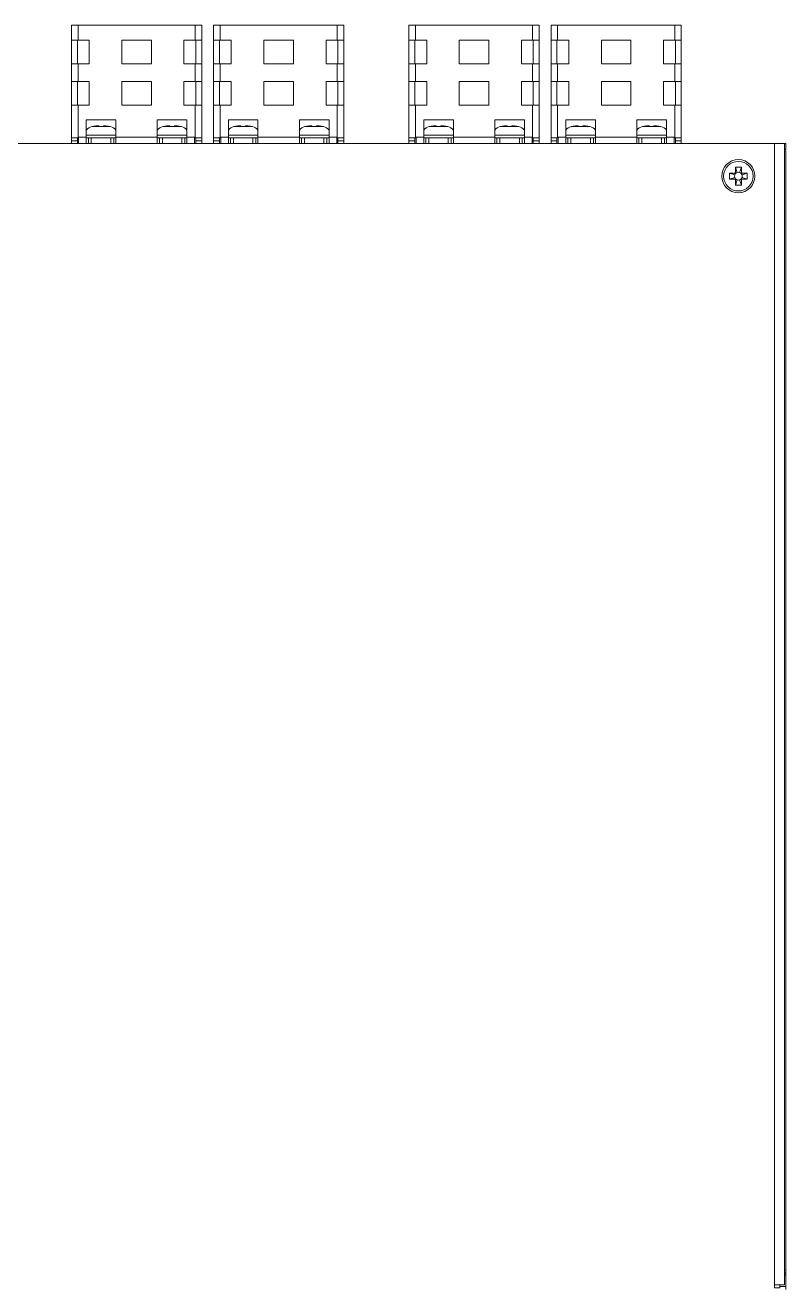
# Model space of a CAD drawing. Header units: millimetres. Extents: x 5 to 415, y 5 to 292.
# Drawn here: x 210.2 to 274.4, y 105.5 to 212.1 of the extents above; entities that cross this region are included whole.
import ezdxf

# ---------------------------------------------------------------- set-up
doc = ezdxf.new("R2010")
doc.units = ezdxf.units.MM

msp = doc.modelspace()

# ---------------------------------------------------------------- linework, layer by layer
at = {"color": 7, "linetype": 'Continuous', "lineweight": 15}
for p, q in [((214.082, 212.1444), (214.082, 210.8944)), ((214.632, 212.1444), (214.082, 212.1444)), ((214.632, 212.1444), (214.632, 210.8944)), ((224.532, 212.1444), (214.632, 212.1444)), ((224.532, 212.1444), (224.532, 210.8944)), ((225.082, 212.1444), (224.532, 212.1444)), ((225.082, 212.1444), (225.082, 210.8944)), ((226.082, 212.1444), (226.082, 210.8944)), ((226.632, 212.1444), (226.082, 212.1444)), ((226.632, 212.1444), (226.632, 210.8944)), ((236.532, 212.1444), (226.632, 212.1444)), ((236.532, 212.1444), (236.532, 210.8944)), ((237.082, 212.1444), (236.532, 212.1444)), ((237.082, 212.1444), (237.082, 210.8944)), ((242.582, 212.1444), (242.582, 210.8944)), ((243.132, 212.1444), (242.582, 212.1444)), ((243.132, 212.1444), (243.132, 210.8944)), ((253.032, 212.1444), (243.132, 212.1444)), ((253.032, 212.1444), (253.032, 210.8944)), ((253.582, 212.1444), (253.032, 212.1444)), ((253.582, 212.1444), (253.582, 210.8944)), ((254.582, 212.1444), (254.582, 210.8944)), ((255.132, 212.1444), (254.582, 212.1444)), ((255.132, 212.1444), (255.132, 210.8944)), ((265.032, 212.1444), (255.132, 212.1444)), ((265.032, 212.1444), (265.032, 210.8944)), ((265.582, 212.1444), (265.032, 212.1444)), ((265.582, 212.1444), (265.582, 210.8944)), ((214.632, 210.8944), (214.082, 210.8944)), ((214.082, 210.8944), (214.082, 208.8944)), ((214.582, 208.8944), (214.582, 210.8944)), ((215.582, 210.8944), (214.632, 210.8944)), ((215.582, 208.8944), (215.582, 210.8944)), ((220.832, 210.8944), (218.332, 210.8944)), ((218.332, 210.8944), (218.332, 208.8944)), ((220.832, 208.8944), (220.832, 210.8944)), ((224.532, 210.8944), (223.582, 210.8944)), ((223.582, 210.8944), (223.582, 208.8944)), ((225.082, 210.8944), (224.532, 210.8944)), ((224.582, 210.8944), (224.582, 208.8944)), ((225.082, 208.8944), (225.082, 210.8944)), ((226.632, 210.8944), (226.082, 210.8944)), ((226.082, 210.8944), (226.082, 208.8944)), ((226.582, 208.8944), (226.582, 210.8944)), ((227.582, 210.8944), (226.632, 210.8944)), ((227.582, 208.8944), (227.582, 210.8944)), ((232.832, 210.8944), (230.332, 210.8944)), ((230.332, 210.8944), (230.332, 208.8944)), ((232.832, 208.8944), (232.832, 210.8944)), ((236.532, 210.8944), (235.582, 210.8944)), ((235.582, 210.8944), (235.582, 208.8944)), ((237.082, 210.8944), (236.532, 210.8944)), ((236.582, 210.8944), (236.582, 208.8944)), ((237.082, 208.8944), (237.082, 210.8944)), ((243.132, 210.8944), (242.582, 210.8944)), ((242.582, 210.8944), (242.582, 208.8944)), ((243.082, 208.8944), (243.082, 210.8944)), ((244.082, 210.8944), (243.132, 210.8944)), ((244.082, 208.8944), (244.082, 210.8944)), ((249.332, 210.8944), (246.832, 210.8944)), ((246.832, 210.8944), (246.832, 208.8944)), ((249.332, 208.8944), (249.332, 210.8944)), ((253.032, 210.8944), (252.082, 210.8944)), ((252.082, 210.8944), (252.082, 208.8944)), ((253.582, 210.8944), (253.032, 210.8944)), ((253.082, 210.8944), (253.082, 208.8944)), ((253.582, 208.8944), (253.582, 210.8944)), ((255.132, 210.8944), (254.582, 210.8944)), ((254.582, 210.8944), (254.582, 208.8944)), ((255.082, 208.8944), (255.082, 210.8944)), ((256.082, 210.8944), (255.132, 210.8944)), ((256.082, 208.8944), (256.082, 210.8944)), ((261.332, 210.8944), (258.832, 210.8944)), ((258.832, 210.8944), (258.832, 208.8944)), ((261.332, 208.8944), (261.332, 210.8944)), ((265.032, 210.8944), (264.082, 210.8944)), ((264.082, 210.8944), (264.082, 208.8944)), ((265.582, 210.8944), (265.032, 210.8944)), ((265.082, 210.8944), (265.082, 208.8944)), ((265.582, 208.8944), (265.582, 210.8944)), ((214.082, 208.8944), (214.082, 207.3944)), ((214.082, 208.8944), (214.632, 208.8944)), ((214.632, 208.8944), (214.632, 207.3944)), ((214.632, 208.8944), (215.582, 208.8944)), ((218.332, 208.8944), (220.832, 208.8944)), ((223.582, 208.8944), (224.532, 208.8944)), ((224.532, 208.8944), (224.532, 207.3944)), ((224.532, 208.8944), (225.082, 208.8944)), ((225.082, 208.8944), (225.082, 207.3944)), ((226.082, 208.8944), (226.082, 207.3944)), ((226.082, 208.8944), (226.632, 208.8944)), ((226.632, 208.8944), (226.632, 207.3944)), ((226.632, 208.8944), (227.582, 208.8944)), ((230.332, 208.8944), (232.832, 208.8944)), ((235.582, 208.8944), (236.532, 208.8944)), ((236.532, 208.8944), (236.532, 207.3944)), ((236.532, 208.8944), (237.082, 208.8944)), ((237.082, 208.8944), (237.082, 207.3944)), ((242.582, 208.8944), (242.582, 207.3944)), ((242.582, 208.8944), (243.132, 208.8944)), ((243.132, 208.8944), (243.132, 207.3944)), ((243.132, 208.8944), (244.082, 208.8944)), ((246.832, 208.8944), (249.332, 208.8944)), ((252.082, 208.8944), (253.032, 208.8944)), ((253.032, 208.8944), (253.032, 207.3944)), ((253.032, 208.8944), (253.582, 208.8944)), ((253.582, 208.8944), (253.582, 207.3944)), ((254.582, 208.8944), (254.582, 207.3944)), ((254.582, 208.8944), (255.132, 208.8944)), ((255.132, 208.8944), (255.132, 207.3944)), ((255.132, 208.8944), (256.082, 208.8944)), ((258.832, 208.8944), (261.332, 208.8944)), ((264.082, 208.8944), (265.032, 208.8944)), ((265.032, 208.8944), (265.032, 207.3944)), ((265.032, 208.8944), (265.582, 208.8944)), ((265.582, 208.8944), (265.582, 207.3944)), ((214.632, 207.3944), (214.082, 207.3944)), ((214.082, 207.3944), (214.082, 205.3944)), ((214.582, 205.3944), (214.582, 207.3944)), ((215.582, 207.3944), (214.632, 207.3944)), ((215.582, 205.3944), (215.582, 207.3944)), ((220.832, 207.3944), (218.332, 207.3944)), ((218.332, 207.3944), (218.332, 205.3944)), ((220.832, 205.3944), (220.832, 207.3944)), ((224.532, 207.3944), (223.582, 207.3944)), ((223.582, 207.3944), (223.582, 205.3944)), ((225.082, 207.3944), (224.532, 207.3944)), ((224.582, 207.3944), (224.582, 205.3944)), ((225.082, 205.3944), (225.082, 207.3944)), ((226.632, 207.3944), (226.082, 207.3944)), ((226.082, 207.3944), (226.082, 205.3944)), ((226.582, 205.3944), (226.582, 207.3944)), ((227.582, 207.3944), (226.632, 207.3944)), ((227.582, 205.3944), (227.582, 207.3944)), ((232.832, 207.3944), (230.332, 207.3944)), ((230.332, 207.3944), (230.332, 205.3944)), ((232.832, 205.3944), (232.832, 207.3944)), ((236.532, 207.3944), (235.582, 207.3944)), ((235.582, 207.3944), (235.582, 205.3944)), ((237.082, 207.3944), (236.532, 207.3944)), ((236.582, 207.3944), (236.582, 205.3944)), ((237.082, 205.3944), (237.082, 207.3944)), ((243.132, 207.3944), (242.582, 207.3944)), ((242.582, 207.3944), (242.582, 205.3944)), ((243.082, 205.3944), (243.082, 207.3944)), ((244.082, 207.3944), (243.132, 207.3944)), ((244.082, 205.3944), (244.082, 207.3944)), ((249.332, 207.3944), (246.832, 207.3944)), ((246.832, 207.3944), (246.832, 205.3944)), ((249.332, 205.3944), (249.332, 207.3944)), ((253.032, 207.3944), (252.082, 207.3944)), ((252.082, 207.3944), (252.082, 205.3944)), ((253.582, 207.3944), (253.032, 207.3944)), ((253.082, 207.3944), (253.082, 205.3944)), ((253.582, 205.3944), (253.582, 207.3944)), ((255.132, 207.3944), (254.582, 207.3944)), ((254.582, 207.3944), (254.582, 205.3944)), ((255.082, 205.3944), (255.082, 207.3944)), ((256.082, 207.3944), (255.132, 207.3944)), ((256.082, 205.3944), (256.082, 207.3944)), ((261.332, 207.3944), (258.832, 207.3944)), ((258.832, 207.3944), (258.832, 205.3944)), ((261.332, 205.3944), (261.332, 207.3944)), ((265.032, 207.3944), (264.082, 207.3944)), ((264.082, 207.3944), (264.082, 205.3944)), ((265.582, 207.3944), (265.032, 207.3944)), ((265.082, 207.3944), (265.082, 205.3944)), ((265.582, 205.3944), (265.582, 207.3944)), ((214.082, 205.3944), (214.082, 202.6444)), ((214.082, 205.3944), (214.632, 205.3944)), ((214.632, 205.3944), (214.632, 202.6444)), ((214.632, 205.3944), (215.582, 205.3944)), ((218.332, 205.3944), (220.832, 205.3944)), ((223.582, 205.3944), (224.532, 205.3944)), ((224.532, 205.3944), (224.532, 202.6444)), ((224.532, 205.3944), (225.082, 205.3944)), ((225.082, 205.3944), (225.082, 202.6444)), ((226.082, 205.3944), (226.082, 202.6444)), ((226.082, 205.3944), (226.632, 205.3944)), ((226.632, 205.3944), (226.632, 202.6444)), ((226.632, 205.3944), (227.582, 205.3944)), ((230.332, 205.3944), (232.832, 205.3944)), ((235.582, 205.3944), (236.532, 205.3944)), ((236.532, 205.3944), (236.532, 202.6444)), ((236.532, 205.3944), (237.082, 205.3944)), ((237.082, 205.3944), (237.082, 202.6444)), ((242.582, 205.3944), (242.582, 202.6444)), ((242.582, 205.3944), (243.132, 205.3944)), ((243.132, 205.3944), (243.132, 202.6444)), ((243.132, 205.3944), (244.082, 205.3944)), ((246.832, 205.3944), (249.332, 205.3944)), ((252.082, 205.3944), (253.032, 205.3944)), ((253.032, 205.3944), (253.032, 202.6444)), ((253.032, 205.3944), (253.582, 205.3944)), ((253.582, 205.3944), (253.582, 202.6444)), ((254.582, 205.3944), (254.582, 202.6444)), ((254.582, 205.3944), (255.132, 205.3944)), ((255.132, 205.3944), (255.132, 202.6444)), ((255.132, 205.3944), (256.082, 205.3944)), ((258.832, 205.3944), (261.332, 205.3944)), ((264.082, 205.3944), (265.032, 205.3944)), ((265.032, 205.3944), (265.032, 202.6444)), ((265.032, 205.3944), (265.582, 205.3944)), ((265.582, 205.3944), (265.582, 202.6444)), ((215.332, 204.1444), (215.332, 202.6944)), ((217.832, 204.1444), (215.332, 204.1444)), ((217.832, 202.6944), (217.832, 204.1444)), ((223.832, 204.1444), (221.332, 204.1444)), ((221.332, 204.1444), (221.332, 202.6944)), ((223.832, 202.6944), (223.832, 204.1444)), ((227.332, 204.1444), (227.332, 202.6944)), ((229.832, 204.1444), (227.332, 204.1444)), ((229.832, 202.6944), (229.832, 204.1444)), ((235.832, 204.1444), (233.332, 204.1444)), ((233.332, 204.1444), (233.332, 202.6944)), ((235.832, 202.6944), (235.832, 204.1444)), ((243.832, 204.1444), (243.832, 202.6944)), ((246.332, 204.1444), (243.832, 204.1444)), ((246.332, 202.6944), (246.332, 204.1444)), ((252.332, 204.1444), (249.832, 204.1444)), ((249.832, 204.1444), (249.832, 202.6944)), ((252.332, 202.6944), (252.332, 204.1444)), ((255.832, 204.1444), (255.832, 202.6944)), ((258.332, 204.1444), (255.832, 204.1444)), ((258.332, 202.6944), (258.332, 204.1444)), ((264.332, 204.1444), (261.832, 204.1444)), ((261.832, 204.1444), (261.832, 202.6944)), ((264.332, 202.6944), (264.332, 204.1444)), ((214.632, 202.6444), (214.082, 202.6444)), ((214.082, 202.6444), (214.082, 202.3944)), ((214.582, 202.6444), (214.582, 202.3944)), ((214.682, 202.6444), (214.632, 202.6444)), ((214.682, 202.6944), (215.332, 202.6944)), ((214.682, 202.6944), (214.682, 202.6444)), ((214.682, 202.1444), (214.682, 202.6444)), ((215.332, 202.6944), (215.332, 202.1444)), ((215.507, 202.6444), (215.332, 202.6444)), ((215.507, 202.1444), (215.507, 202.6444)), ((215.507, 202.6444), (215.757, 202.6444)), ((215.757, 202.6444), (216.582, 202.6444)), ((215.757, 202.6444), (215.757, 202.1444)), ((215.8721, 203.5969), (215.8682, 203.6009)), ((216.582, 202.6444), (217.407, 202.6444)), ((217.407, 202.1444), (217.407, 202.6444)), ((217.407, 202.6444), (217.657, 202.6444)), ((217.657, 202.6444), (217.657, 202.1444)), ((217.832, 202.6444), (217.657, 202.6444)), ((217.832, 202.6944), (221.332, 202.6944)), ((217.832, 202.1444), (217.832, 202.6944)), ((221.332, 202.6944), (221.332, 202.1444)), ((221.507, 202.6444), (221.332, 202.6444)), ((221.507, 202.1444), (221.507, 202.6444)), ((221.507, 202.6444), (221.757, 202.6444)), ((221.757, 202.6444), (222.582, 202.6444)), ((221.757, 202.6444), (221.757, 202.1444)), ((221.8721, 203.5969), (221.8682, 203.6009)), ((222.582, 202.6444), (223.407, 202.6444)), ((223.407, 202.1444), (223.407, 202.6444)), ((223.407, 202.6444), (223.657, 202.6444)), ((223.657, 202.6444), (223.657, 202.1444)), ((223.832, 202.6444), (223.657, 202.6444)), ((223.832, 202.6944), (224.482, 202.6944)), ((223.832, 202.1444), (223.832, 202.6944)), ((224.482, 202.6944), (224.482, 202.6444)), ((224.532, 202.6444), (224.482, 202.6444)), ((224.482, 202.6444), (224.482, 202.1444)), ((225.082, 202.6444), (224.532, 202.6444)), ((224.582, 202.6444), (224.582, 202.3944)), ((225.082, 202.6444), (225.082, 202.3944)), ((226.632, 202.6444), (226.082, 202.6444)), ((226.082, 202.6444), (226.082, 202.3944)), ((226.582, 202.6444), (226.582, 202.3944)), ((226.682, 202.6444), (226.632, 202.6444)), ((226.682, 202.6944), (227.332, 202.6944)), ((226.682, 202.6944), (226.682, 202.6444)), ((226.682, 202.1444), (226.682, 202.6444)), ((227.332, 202.6944), (227.332, 202.1444)), ((227.507, 202.6444), (227.332, 202.6444)), ((227.507, 202.1444), (227.507, 202.6444)), ((227.507, 202.6444), (227.757, 202.6444)), ((227.757, 202.6444), (228.582, 202.6444)), ((227.757, 202.6444), (227.757, 202.1444)), ((227.8721, 203.5969), (227.8682, 203.6009)), ((228.582, 202.6444), (229.407, 202.6444)), ((229.407, 202.1444), (229.407, 202.6444)), ((229.407, 202.6444), (229.657, 202.6444)), ((229.657, 202.6444), (229.657, 202.1444)), ((229.832, 202.6444), (229.657, 202.6444)), ((229.832, 202.6944), (233.332, 202.6944)), ((229.832, 202.1444), (229.832, 202.6944)), ((233.332, 202.6944), (233.332, 202.1444)), ((233.507, 202.6444), (233.332, 202.6444)), ((233.507, 202.1444), (233.507, 202.6444)), ((233.507, 202.6444), (233.757, 202.6444)), ((233.757, 202.6444), (234.582, 202.6444)), ((233.757, 202.6444), (233.757, 202.1444)), ((233.8721, 203.5969), (233.8682, 203.6009)), ((234.582, 202.6444), (235.407, 202.6444)), ((235.407, 202.1444), (235.407, 202.6444)), ((235.407, 202.6444), (235.657, 202.6444)), ((235.657, 202.6444), (235.657, 202.1444)), ((235.832, 202.6444), (235.657, 202.6444)), ((235.832, 202.6944), (236.482, 202.6944)), ((235.832, 202.1444), (235.832, 202.6944)), ((236.482, 202.6944), (236.482, 202.6444)), ((236.532, 202.6444), (236.482, 202.6444)), ((236.482, 202.6444), (236.482, 202.1444)), ((237.082, 202.6444), (236.532, 202.6444)), ((236.582, 202.6444), (236.582, 202.3944)), ((237.082, 202.6444), (237.082, 202.3944)), ((243.132, 202.6444), (242.582, 202.6444)), ((242.582, 202.6444), (242.582, 202.3944)), ((243.082, 202.6444), (243.082, 202.3944)), ((243.182, 202.6444), (243.132, 202.6444)), ((243.182, 202.6944), (243.832, 202.6944)), ((243.182, 202.6944), (243.182, 202.6444)), ((243.182, 202.1444), (243.182, 202.6444)), ((243.832, 202.6944), (243.832, 202.1444)), ((244.007, 202.6444), (243.832, 202.6444)), ((244.007, 202.1444), (244.007, 202.6444)), ((244.007, 202.6444), (244.257, 202.6444)), ((244.257, 202.6444), (245.082, 202.6444)), ((244.257, 202.6444), (244.257, 202.1444)), ((244.3721, 203.5969), (244.3682, 203.6009)), ((245.082, 202.6444), (245.907, 202.6444)), ((245.907, 202.1444), (245.907, 202.6444)), ((245.907, 202.6444), (246.157, 202.6444)), ((246.157, 202.6444), (246.157, 202.1444)), ((246.332, 202.6444), (246.157, 202.6444)), ((246.332, 202.6944), (249.832, 202.6944)), ((246.332, 202.1444), (246.332, 202.6944)), ((249.832, 202.6944), (249.832, 202.1444)), ((250.007, 202.6444), (249.832, 202.6444)), ((250.007, 202.1444), (250.007, 202.6444)), ((250.007, 202.6444), (250.257, 202.6444)), ((250.257, 202.6444), (251.082, 202.6444)), ((250.257, 202.6444), (250.257, 202.1444)), ((250.3721, 203.5969), (250.3682, 203.6009)), ((251.082, 202.6444), (251.907, 202.6444)), ((251.907, 202.1444), (251.907, 202.6444)), ((251.907, 202.6444), (252.157, 202.6444)), ((252.157, 202.6444), (252.157, 202.1444)), ((252.332, 202.6444), (252.157, 202.6444)), ((252.332, 202.6944), (252.982, 202.6944)), ((252.332, 202.1444), (252.332, 202.6944)), ((252.982, 202.6944), (252.982, 202.6444)), ((253.032, 202.6444), (252.982, 202.6444)), ((252.982, 202.6444), (252.982, 202.1444)), ((253.582, 202.6444), (253.032, 202.6444)), ((253.082, 202.6444), (253.082, 202.3944)), ((253.582, 202.6444), (253.582, 202.3944)), ((255.132, 202.6444), (254.582, 202.6444)), ((254.582, 202.6444), (254.582, 202.3944)), ((255.082, 202.6444), (255.082, 202.3944)), ((255.182, 202.6444), (255.132, 202.6444)), ((255.182, 202.6944), (255.832, 202.6944)), ((255.182, 202.6944), (255.182, 202.6444)), ((255.182, 202.1444), (255.182, 202.6444)), ((255.832, 202.6944), (255.832, 202.1444)), ((256.007, 202.6444), (255.832, 202.6444)), ((256.007, 202.1444), (256.007, 202.6444)), ((256.007, 202.6444), (256.257, 202.6444)), ((256.257, 202.6444), (257.082, 202.6444)), ((256.257, 202.6444), (256.257, 202.1444)), ((256.3721, 203.5969), (256.3682, 203.6009)), ((257.082, 202.6444), (257.907, 202.6444)), ((257.907, 202.1444), (257.907, 202.6444)), ((257.907, 202.6444), (258.157, 202.6444)), ((258.157, 202.6444), (258.157, 202.1444)), ((258.332, 202.6444), (258.157, 202.6444)), ((258.332, 202.6944), (261.832, 202.6944)), ((258.332, 202.1444), (258.332, 202.6944)), ((261.832, 202.6944), (261.832, 202.1444)), ((262.007, 202.6444), (261.832, 202.6444)), ((262.007, 202.1444), (262.007, 202.6444)), ((262.007, 202.6444), (262.257, 202.6444)), ((262.257, 202.6444), (263.082, 202.6444)), ((262.257, 202.6444), (262.257, 202.1444)), ((262.3722, 203.5969), (262.3681, 203.6009)), ((263.082, 202.6444), (263.907, 202.6444)), ((263.907, 202.1444), (263.907, 202.6444)), ((263.907, 202.6444), (264.157, 202.6444)), ((264.157, 202.6444), (264.157, 202.1444)), ((264.332, 202.6444), (264.157, 202.6444)), ((264.332, 202.6944), (264.982, 202.6944)), ((264.332, 202.1444), (264.332, 202.6944)), ((264.982, 202.6944), (264.982, 202.6444)), ((265.032, 202.6444), (264.982, 202.6444)), ((264.982, 202.6444), (264.982, 202.1444)), ((265.582, 202.6444), (265.032, 202.6444)), ((265.082, 202.6444), (265.082, 202.3944)), ((265.582, 202.6444), (265.582, 202.3944)), ((273.457, 202.1444), (55.357, 202.1444)), ((214.082, 202.3944), (214.582, 202.3944)), ((214.082, 202.1444), (214.082, 202.3944)), ((214.582, 202.3944), (214.582, 202.1444)), ((224.582, 202.3944), (225.082, 202.3944)), ((224.582, 202.1444), (224.582, 202.3944)), ((225.082, 202.3944), (225.082, 202.1444)), ((226.082, 202.3944), (226.582, 202.3944)), ((226.082, 202.1444), (226.082, 202.3944)), ((226.582, 202.3944), (226.582, 202.1444)), ((236.582, 202.3944), (237.082, 202.3944)), ((236.582, 202.1444), (236.582, 202.3944)), ((237.082, 202.3944), (237.082, 202.1444)), ((242.582, 202.3944), (243.082, 202.3944)), ((242.582, 202.1444), (242.582, 202.3944)), ((243.082, 202.3944), (243.082, 202.1444)), ((253.082, 202.3944), (253.582, 202.3944)), ((253.082, 202.1444), (253.082, 202.3944)), ((253.582, 202.3944), (253.582, 202.1444)), ((254.582, 202.3944), (255.082, 202.3944)), ((254.582, 202.1444), (254.582, 202.3944)), ((255.082, 202.3944), (255.082, 202.1444)), ((265.082, 202.3944), (265.582, 202.3944)), ((265.082, 202.1444), (265.082, 202.3944)), ((265.582, 202.3944), (265.582, 202.1444)), ((273.457, 105.7444), (273.457, 202.1444)), ((273.457, 202.1444), (274.307, 202.1444)), ((274.307, 202.1444), (274.307, 105.7444)), ((274.407, 202.1444), (274.307, 202.1444)), ((274.407, 201.6444), (274.307, 201.6444)), ((274.407, 201.6444), (274.407, 202.1444)), ((274.307, 201.5444), (274.407, 201.5444)), ((274.407, 106.9944), (274.407, 201.5444)), ((270.0822, 199.6444), (269.657, 199.6444)), ((269.657, 199.6444), (269.657, 199.1444)), ((270.0986, 199.4971), (269.657, 199.6444)), ((270.657, 200.1444), (270.157, 200.1444)), ((270.157, 200.1444), (270.157, 199.7192)), ((270.3042, 199.7027), (270.157, 200.1444)), ((270.5097, 199.7027), (270.657, 200.1444)), ((270.657, 199.7192), (270.657, 200.1444)), ((271.157, 199.6444), (270.7153, 199.4971)), ((271.157, 199.6444), (270.7318, 199.6444)), ((271.157, 199.1444), (271.157, 199.6444)), ((270.0986, 199.2916), (269.657, 199.1444)), ((269.657, 199.1444), (270.0822, 199.1444)), ((270.3042, 199.086), (270.157, 198.6444)), ((270.157, 199.0696), (270.157, 198.6444)), ((270.157, 198.6444), (270.657, 198.6444)), ((270.5097, 199.086), (270.657, 198.6444)), ((270.657, 198.6444), (270.657, 199.0696)), ((270.7153, 199.2916), (271.157, 199.1444)), ((270.7318, 199.1444), (271.157, 199.1444)), ((274.307, 106.9944), (274.407, 106.9944)), ((274.307, 106.7444), (274.407, 106.7444)), ((274.407, 106.9944), (274.407, 106.7444)), ((274.407, 106.5944), (274.407, 106.7444)), ((273.457, 105.4944), (273.457, 105.7444)), ((273.457, 105.7444), (274.307, 105.7444)), ((273.907, 105.5944), (273.907, 105.7444)), ((273.907, 105.5944), (274.407, 105.5944)), ((273.907, 105.4843), (273.907, 105.5944)), ((274.407, 106.5944), (274.407, 105.5944)), ((274.407, 105.5944), (274.407, 105.3444)), ((273.807, 105.4944), (273.457, 105.4944)), ((273.807, 105.4944), (273.907, 105.4944))]:
    msp.add_line(p, q, dxfattribs=at)
at = {"color": 8, "linetype": 'Continuous', "lineweight": 15}
for p, q in [((215.332, 202.8537), (216.582, 202.8537)), ((215.7962, 203.5863), (216.582, 203.5863)), ((216.582, 203.5863), (217.3677, 203.5863)), ((216.582, 202.8537), (217.832, 202.8537)), ((221.332, 202.8537), (222.582, 202.8537)), ((221.7962, 203.5863), (222.582, 203.5863)), ((222.582, 203.5863), (223.3677, 203.5863)), ((222.582, 202.8537), (223.832, 202.8537)), ((227.332, 202.8537), (228.582, 202.8537)), ((227.7962, 203.5863), (228.582, 203.5863)), ((228.582, 203.5863), (229.3677, 203.5863)), ((228.582, 202.8537), (229.832, 202.8537)), ((233.332, 202.8537), (234.582, 202.8537)), ((233.7962, 203.5863), (234.582, 203.5863)), ((234.582, 203.5863), (235.3677, 203.5863)), ((234.582, 202.8537), (235.832, 202.8537)), ((243.832, 202.8537), (245.082, 202.8537)), ((244.2962, 203.5863), (245.082, 203.5863)), ((245.082, 203.5863), (245.8677, 203.5863)), ((245.082, 202.8537), (246.332, 202.8537)), ((249.832, 202.8537), (251.082, 202.8537)), ((250.2962, 203.5863), (251.082, 203.5863)), ((251.082, 203.5863), (251.8677, 203.5863)), ((251.082, 202.8537), (252.332, 202.8537)), ((255.832, 202.8537), (257.082, 202.8537)), ((256.2962, 203.5863), (257.082, 203.5863)), ((257.082, 203.5863), (257.8677, 203.5863)), ((257.082, 202.8537), (258.332, 202.8537)), ((261.832, 202.8537), (263.082, 202.8537)), ((262.2963, 203.5863), (263.082, 203.5863)), ((263.082, 203.5863), (263.8677, 203.5863)), ((263.082, 202.8537), (264.332, 202.8537)), ((274.307, 106.5944), (274.407, 106.5944))]:
    msp.add_line(p, q, dxfattribs=at)
at = {"color": 7, "linetype": 'Continuous', "lineweight": 15, "flags": 128}
for points in [[(270.0986, 199.4971), (270.0816, 199.3944), (270.0986, 199.2916)], [(270.1772, 199.6242), (270.1305, 199.5653), (270.0986, 199.4971)], [(270.3042, 199.7027), (270.2361, 199.6709), (270.1772, 199.6242)], [(270.5097, 199.7027), (270.407, 199.7197), (270.3042, 199.7027)], [(270.6368, 199.6242), (270.5779, 199.6709), (270.5097, 199.7027)], [(270.7153, 199.4971), (270.6835, 199.5653), (270.6368, 199.6242)], [(270.7153, 199.2916), (270.7323, 199.3944), (270.7153, 199.4971)], [(270.0986, 199.2916), (270.1305, 199.2235), (270.1772, 199.1646)], [(270.1772, 199.1646), (270.2361, 199.1179), (270.3042, 199.086)], [(270.3042, 199.086), (270.407, 199.069), (270.5097, 199.086)], [(270.5097, 199.086), (270.5779, 199.1179), (270.6368, 199.1646)], [(270.6368, 199.1646), (270.6835, 199.2235), (270.7153, 199.2916)]]:
    msp.add_lwpolyline(points, dxfattribs=at)
at = {"color": 7, "linetype": 'Continuous', "lineweight": 15}
for radius in [1.4, 1.25]:
    msp.add_circle((270.407, 199.3944), radius, dxfattribs=at)
for centre, radius, start, end in [((215.957, 202.8537), 0.75, 102.373625, 146.44269), ((216.332, 201.1444), 2.5, 100.686539, 102.373625), ((216.832, 201.1444), 2.5, 77.626375, 79.303182), ((217.207, 202.8537), 0.75, 33.55731, 77.626375), ((221.957, 202.8537), 0.75, 102.373625, 146.44269), ((222.332, 201.1444), 2.5, 100.686539, 102.373625), ((222.832, 201.1444), 2.5, 77.626375, 79.303182), ((223.207, 202.8537), 0.75, 33.55731, 77.626375), ((227.957, 202.8537), 0.75, 102.373625, 146.44269), ((228.332, 201.1444), 2.5, 100.686539, 102.373625), ((228.832, 201.1444), 2.5, 77.626375, 79.303182), ((229.207, 202.8537), 0.75, 33.55731, 77.626375), ((233.957, 202.8537), 0.75, 102.373625, 146.44269), ((234.332, 201.1444), 2.5, 100.686539, 102.373625), ((234.832, 201.1444), 2.5, 77.626375, 79.303182), ((235.207, 202.8537), 0.75, 33.55731, 77.626375), ((244.457, 202.8537), 0.75, 102.373625, 146.44269), ((244.832, 201.1444), 2.5, 100.686539, 102.373625), ((245.332, 201.1444), 2.5, 77.626375, 79.303182), ((245.707, 202.8537), 0.75, 33.55731, 77.626375), ((250.457, 202.8537), 0.75, 102.373625, 146.44269), ((250.832, 201.1444), 2.5, 100.686539, 102.373625), ((251.332, 201.1444), 2.5, 77.626375, 79.303182), ((251.707, 202.8537), 0.75, 33.55731, 77.626375), ((256.457, 202.8537), 0.75, 102.373625, 146.44269), ((256.832, 201.1444), 2.5, 100.686539, 102.373625), ((257.332, 201.1444), 2.5, 77.626375, 79.303182), ((257.707, 202.8537), 0.75, 33.55731, 77.626375), ((262.457, 202.8537), 0.75, 102.373625, 146.44269), ((262.832, 201.1444), 2.5, 100.686539, 102.373625), ((263.332, 201.1444), 2.5, 77.626375, 79.303182), ((263.707, 202.8537), 0.75, 33.55731, 77.626375)]:
    msp.add_arc(centre, radius, start, end, dxfattribs=at)
for points, knots in [([(216.3927, 203.5969), (216.3878, 203.6083), (216.3788, 203.629), (216.3949, 203.6397), (216.3677, 203.6424), (216.337, 203.6427), (216.293, 203.6422), (216.1965, 203.6387), (216.0548, 203.6274), (215.933, 203.6071), (215.8721, 203.5969)], [0, 0, 0, 0, 0.21874752, 0.40026968, 0.45252695, 0.50448373, 0.55755383, 0.61402654, 0.80724489, 1, 1, 1, 1]), ([(216.7712, 203.5969), (216.7083, 203.5989), (216.6137, 203.6017), (216.4874, 203.6004), (216.4243, 203.5981), (216.3927, 203.5969)], [0, 0, 0, 0, 0.49905209, 0.74941252, 1, 1, 1, 1]), ([(217.2918, 203.5969), (217.2229, 203.6083), (217.0968, 203.629), (216.9501, 203.6397), (216.8614, 203.6424), (216.8203, 203.6427), (216.7907, 203.6422), (216.772, 203.6387), (216.7827, 203.6274), (216.775, 203.6071), (216.7712, 203.5969)], [0, 0, 0, 0, 0.218748879, 0.400270076, 0.452528858, 0.5044857, 0.557556451, 0.614029502, 0.807245905, 1, 1, 1, 1]), ([(217.2958, 203.601), (217.2958, 203.601), (217.2965, 203.6014), (217.295, 203.6002), (217.2928, 203.598), (217.2918, 203.5969)], [0, 0, 0, 0, 0.002693345, 0.501119473, 1, 1, 1, 1]), ([(222.3927, 203.5969), (222.3878, 203.6083), (222.3788, 203.629), (222.3949, 203.6397), (222.3677, 203.6424), (222.337, 203.6427), (222.293, 203.6422), (222.1965, 203.6387), (222.0548, 203.6274), (221.933, 203.6071), (221.8721, 203.5969)], [0, 0, 0, 0, 0.21874786, 0.4002703, 0.45252765, 0.50448682, 0.55755701, 0.61402981, 0.8072446, 1, 1, 1, 1]), ([(222.7712, 203.5969), (222.7083, 203.5989), (222.6137, 203.6017), (222.4874, 203.6004), (222.4243, 203.5981), (222.3927, 203.5969)], [0, 0, 0, 0, 0.49906193, 0.74941252, 1, 1, 1, 1]), ([(223.2918, 203.5969), (223.2229, 203.6083), (223.0968, 203.629), (222.9501, 203.6397), (222.8614, 203.6424), (222.8203, 203.6427), (222.7907, 203.6422), (222.772, 203.6387), (222.7827, 203.6274), (222.7751, 203.6071), (222.7712, 203.5969)], [0, 0, 0, 0, 0.21874563, 0.40027118, 0.45252643, 0.50448651, 0.55755527, 0.61402847, 0.80724539, 1, 1, 1, 1]), ([(223.2958, 203.601), (223.2958, 203.601), (223.2965, 203.6014), (223.295, 203.6002), (223.2928, 203.598), (223.2918, 203.5969)], [0, 0, 0, 0, 0.00269334, 0.50111957, 1, 1, 1, 1]), ([(228.3927, 203.5969), (228.3878, 203.6083), (228.3788, 203.629), (228.3949, 203.6397), (228.3677, 203.6424), (228.337, 203.6427), (228.293, 203.6422), (228.1965, 203.6387), (228.0548, 203.6274), (227.933, 203.6071), (227.8721, 203.5969)], [0, 0, 0, 0, 0.218747659, 0.400270055, 0.452528632, 0.504483152, 0.557553322, 0.61402987, 0.807248475, 1, 1, 1, 1]), ([(228.7712, 203.5969), (228.7083, 203.5989), (228.6137, 203.6017), (228.4874, 203.6004), (228.4243, 203.5981), (228.3927, 203.5969)], [0, 0, 0, 0, 0.49905702, 0.74941499, 1, 1, 1, 1]), ([(229.2918, 203.5969), (229.2229, 203.6083), (229.0968, 203.629), (228.9501, 203.6397), (228.8614, 203.6424), (228.8203, 203.6427), (228.7907, 203.6422), (228.772, 203.6387), (228.7827, 203.6274), (228.7751, 203.6071), (228.7712, 203.5969)], [0, 0, 0, 0, 0.21874249, 0.40026475, 0.45252383, 0.50448409, 0.55755301, 0.61402731, 0.80724478, 1, 1, 1, 1]), ([(229.2958, 203.601), (229.2958, 203.601), (229.2962, 203.6014), (229.2951, 203.6002), (229.2929, 203.598), (229.2918, 203.5969)], [0, 0, 0, 0, 0.00269299, 0.50111898, 1, 1, 1, 1]), ([(234.3927, 203.5969), (234.3878, 203.6083), (234.3788, 203.629), (234.3949, 203.6397), (234.3677, 203.6424), (234.337, 203.6427), (234.293, 203.6422), (234.1965, 203.6387), (234.0548, 203.6274), (233.933, 203.6071), (233.8721, 203.5969)], [0, 0, 0, 0, 0.21874742, 0.40026939, 0.45252537, 0.5044844, 0.55755444, 0.61403086, 0.80724127, 1, 1, 1, 1]), ([(234.7712, 203.5969), (234.7083, 203.5989), (234.6137, 203.6017), (234.4874, 203.6004), (234.4243, 203.5981), (234.3927, 203.5969)], [0, 0, 0, 0, 0.49906683, 0.74941006, 1, 1, 1, 1]), ([(235.2918, 203.5969), (235.2229, 203.6083), (235.0968, 203.629), (234.9501, 203.6397), (234.8614, 203.6424), (234.8203, 203.6427), (234.7907, 203.6422), (234.772, 203.6387), (234.7827, 203.6274), (234.775, 203.6071), (234.7712, 203.5969)], [0, 0, 0, 0, 0.21874885, 0.40027003, 0.45252881, 0.50448875, 0.55755736, 0.61402948, 0.80724593, 1, 1, 1, 1]), ([(235.2958, 203.601), (235.2958, 203.601), (235.2967, 203.6014), (235.2949, 203.6002), (235.2928, 203.598), (235.2918, 203.5969)], [0, 0, 0, 0, 0.002693842, 0.501120238, 1, 1, 1, 1]), ([(244.8927, 203.5969), (244.8878, 203.6083), (244.8788, 203.629), (244.8949, 203.6397), (244.8677, 203.6424), (244.837, 203.6427), (244.793, 203.6422), (244.6965, 203.6387), (244.5548, 203.6274), (244.433, 203.6071), (244.3721, 203.5969)], [0, 0, 0, 0, 0.21874738, 0.40026931, 0.45252528, 0.5044843, 0.55755433, 0.61402321, 0.80724131, 1, 1, 1, 1]), ([(245.2712, 203.5969), (245.2083, 203.5989), (245.1137, 203.6017), (244.9874, 203.6004), (244.9243, 203.5981), (244.8927, 203.5969)], [0, 0, 0, 0, 0.499047168, 0.749410059, 1, 1, 1, 1]), ([(245.7918, 203.5969), (245.7229, 203.6083), (245.5968, 203.629), (245.4501, 203.6397), (245.3614, 203.6424), (245.3203, 203.6427), (245.2907, 203.6422), (245.272, 203.6387), (245.2827, 203.6274), (245.275, 203.6071), (245.2712, 203.5969)], [0, 0, 0, 0, 0.21874928, 0.40027081, 0.45252969, 0.50448351, 0.5575565, 0.61402873, 0.80724555, 1, 1, 1, 1]), ([(245.7958, 203.601), (245.7958, 203.601), (245.7967, 203.6014), (245.7949, 203.6002), (245.7928, 203.598), (245.7918, 203.5969)], [0, 0, 0, 0, 0.00269384, 0.50111941, 1, 1, 1, 1]), ([(250.8927, 203.5969), (250.8878, 203.6083), (250.8788, 203.629), (250.8949, 203.6397), (250.8677, 203.6424), (250.837, 203.6427), (250.793, 203.6422), (250.6965, 203.6387), (250.5548, 203.6274), (250.433, 203.6071), (250.3721, 203.5969)], [0, 0, 0, 0, 0.218748291, 0.400271212, 0.452529941, 0.504489247, 0.55755957, 0.614028754, 0.807247918, 1, 1, 1, 1]), ([(251.2712, 203.5969), (251.2083, 203.5989), (251.1137, 203.6017), (250.9874, 203.6004), (250.9243, 203.5981), (250.8927, 203.5969)], [0, 0, 0, 0, 0.49905702, 0.74941499, 1, 1, 1, 1]), ([(251.7918, 203.5969), (251.7229, 203.6083), (251.5968, 203.629), (251.4501, 203.6397), (251.3614, 203.6424), (251.3203, 203.6427), (251.2907, 203.6422), (251.272, 203.6387), (251.2827, 203.6274), (251.2751, 203.6071), (251.2712, 203.5969)], [0, 0, 0, 0, 0.21874241, 0.40027232, 0.45252404, 0.50448428, 0.55755318, 0.61402746, 0.80724485, 1, 1, 1, 1]), ([(251.7958, 203.601), (251.7958, 203.601), (251.7962, 203.6014), (251.7951, 203.6002), (251.7929, 203.598), (251.7918, 203.5969)], [0, 0, 0, 0, 0.00269299, 0.50111898, 1, 1, 1, 1]), ([(256.8927, 203.5969), (256.8878, 203.6083), (256.8788, 203.629), (256.8949, 203.6397), (256.8677, 203.6424), (256.837, 203.6427), (256.793, 203.6422), (256.6965, 203.6387), (256.5548, 203.6274), (256.433, 203.6071), (256.3721, 203.5969)], [0, 0, 0, 0, 0.21874742, 0.40026939, 0.45252537, 0.5044844, 0.55755444, 0.61403086, 0.80724127, 1, 1, 1, 1]), ([(257.2712, 203.5969), (257.2083, 203.5989), (257.1137, 203.6017), (256.9874, 203.6004), (256.9243, 203.5981), (256.8927, 203.5969)], [0, 0, 0, 0, 0.49906682, 0.74942971, 1, 1, 1, 1]), ([(257.7918, 203.5969), (257.7229, 203.6083), (257.5968, 203.629), (257.4501, 203.6397), (257.3614, 203.6424), (257.3203, 203.6427), (257.2907, 203.6422), (257.272, 203.6387), (257.2827, 203.6274), (257.2751, 203.6071), (257.2712, 203.5969)], [0, 0, 0, 0, 0.21874848, 0.40026934, 0.45252803, 0.50448789, 0.5575564, 0.61403027, 0.80724626, 1, 1, 1, 1]), ([(257.7958, 203.601), (257.7958, 203.601), (257.7967, 203.6014), (257.7949, 203.6002), (257.7928, 203.598), (257.7918, 203.5969)], [0, 0, 0, 0, 0.002693842, 0.501120238, 1, 1, 1, 1]), ([(262.8927, 203.5969), (262.8878, 203.6083), (262.8788, 203.629), (262.8949, 203.6397), (262.8677, 203.6424), (262.837, 203.6427), (262.793, 203.6422), (262.6965, 203.6387), (262.5548, 203.6274), (262.433, 203.6071), (262.3722, 203.5969)], [0, 0, 0, 0, 0.2187488, 0.4002723, 0.45252868, 0.5044881, 0.55755855, 0.61402786, 0.80724747, 1, 1, 1, 1]), ([(263.2712, 203.5969), (263.2083, 203.5989), (263.1137, 203.6017), (262.9874, 203.6004), (262.9243, 203.5981), (262.8927, 203.5969)], [0, 0, 0, 0, 0.49905702, 0.74941499, 1, 1, 1, 1]), ([(263.7918, 203.5969), (263.7229, 203.6083), (263.5968, 203.629), (263.4501, 203.6397), (263.3614, 203.6424), (263.3203, 203.6427), (263.2907, 203.6422), (263.272, 203.6387), (263.2827, 203.6274), (263.2751, 203.6071), (263.2712, 203.5969)], [0, 0, 0, 0, 0.21874931, 0.40027086, 0.45252974, 0.50448358, 0.55755657, 0.61402881, 0.80724553, 1, 1, 1, 1]), ([(263.7958, 203.601), (263.7958, 203.601), (263.7967, 203.6014), (263.7949, 203.6002), (263.7928, 203.598), (263.7918, 203.5969)], [0, 0, 0, 0, 0.00269384, 0.50111941, 1, 1, 1, 1]), ([(270.0822, 199.6444), (270.0906, 199.6452), (270.1074, 199.6468), (270.1299, 199.6597), (270.1467, 199.6787), (270.1557, 199.6997), (270.1566, 199.7136), (270.157, 199.7192)], [0, 0, 0, 0, 0.21499954, 0.42998506, 0.64435686, 0.85848328, 1, 1, 1, 1]), ([(270.1772, 199.6242), (270.177, 199.6241), (270.1665, 199.6173), (270.1416, 199.616), (270.1098, 199.6281), (270.0872, 199.6349), (270.0843, 199.6444), (270.0822, 199.6444), (270.0822, 199.6444)], [0, 0, 0, 0, 0.00365306, 0.2632673, 0.50802626, 0.94923961, 0.99993985, 1, 1, 1, 1]), ([(270.157, 199.7192), (270.157, 199.7192), (270.157, 199.7192), (270.1664, 199.7051), (270.1732, 199.6937), (270.1837, 199.6638), (270.1843, 199.6445), (270.1817, 199.6328), (270.179, 199.627), (270.1773, 199.6243), (270.1772, 199.6242)], [0, 0, 0, 0, 0.00005833, 0.05074126, 0.49181325, 0.73649463, 0.86595354, 0.93104935, 0.99635152, 1, 1, 1, 1]), ([(270.6368, 199.6242), (270.6367, 199.6243), (270.6297, 199.6347), (270.6291, 199.6593), (270.6385, 199.6936), (270.6565, 199.7051), (270.6549, 199.7192), (270.657, 199.7192), (270.657, 199.7192)], [0, 0, 0, 0, 0.00365189, 0.26326899, 0.50802774, 0.94924072, 0.99993985, 1, 1, 1, 1]), ([(270.7318, 199.6444), (270.7318, 199.6444), (270.7318, 199.6444), (270.7177, 199.6349), (270.7063, 199.6281), (270.6764, 199.6176), (270.6571, 199.6171), (270.6454, 199.6196), (270.6396, 199.6223), (270.6369, 199.6241), (270.6368, 199.6242)], [0, 0, 0, 0, 0.00005833, 0.05074393, 0.49181598, 0.73649656, 0.86595179, 0.93104762, 0.99635152, 1, 1, 1, 1]), ([(270.657, 199.7192), (270.6578, 199.7107), (270.6594, 199.6939), (270.6723, 199.6715), (270.6913, 199.6546), (270.7123, 199.6456), (270.7262, 199.6447), (270.7318, 199.6444)], [0, 0, 0, 0, 0.214942547, 0.429989532, 0.6443671, 0.858416193, 1, 1, 1, 1]), ([(270.0822, 199.1444), (270.0822, 199.1444), (270.0843, 199.1444), (270.0872, 199.1538), (270.1097, 199.1607), (270.1373, 199.1711), (270.1568, 199.1717), (270.1685, 199.1691), (270.1742, 199.1664), (270.177, 199.1647), (270.1772, 199.1646)], [0, 0, 0, 0, 0.00006013, 0.050742937, 0.491813866, 0.736494666, 0.865949566, 0.931046109, 0.996348121, 1, 1, 1, 1]), ([(270.157, 199.0696), (270.1561, 199.078), (270.1545, 199.0948), (270.1416, 199.1173), (270.1226, 199.1342), (270.1016, 199.1431), (270.0877, 199.144), (270.0822, 199.1444)], [0, 0, 0, 0, 0.21500064, 0.4299766, 0.64433357, 0.8584263, 1, 1, 1, 1]), ([(270.1772, 199.1646), (270.1773, 199.1644), (270.1841, 199.1539), (270.1853, 199.129), (270.1733, 199.0972), (270.1664, 199.0746), (270.157, 199.0717), (270.157, 199.0696), (270.157, 199.0696)], [0, 0, 0, 0, 0.00365306, 0.26326736, 0.50802722, 0.94924067, 0.99993985, 1, 1, 1, 1]), ([(270.657, 199.0696), (270.657, 199.0696), (270.6549, 199.0716), (270.6563, 199.0748), (270.6386, 199.0971), (270.6304, 199.1247), (270.6296, 199.1442), (270.6322, 199.1559), (270.6348, 199.1616), (270.6367, 199.1644), (270.6368, 199.1646)], [0, 0, 0, 0, 0.00006187, 0.05074457, 0.49181455, 0.73649398, 0.86595231, 0.93104402, 0.99634589, 1, 1, 1, 1]), ([(270.6368, 199.1646), (270.6369, 199.1647), (270.6473, 199.1715), (270.6719, 199.1727), (270.7062, 199.1607), (270.7177, 199.1538), (270.7318, 199.1444), (270.7318, 199.1444), (270.7318, 199.1444)], [0, 0, 0, 0, 0.00364966, 0.2632649, 0.50802565, 0.94924069, 0.99994165, 1, 1, 1, 1]), ([(270.7318, 199.1444), (270.7233, 199.1435), (270.7065, 199.1419), (270.6841, 199.129), (270.6672, 199.11), (270.6582, 199.089), (270.6573, 199.0751), (270.657, 199.0696)], [0, 0, 0, 0, 0.21494849, 0.42999075, 0.64431601, 0.8584193, 1, 1, 1, 1])]:
    msp.add_open_spline(points, degree=3, knots=knots, dxfattribs=at)

doc.saveas('drawing.dxf')
